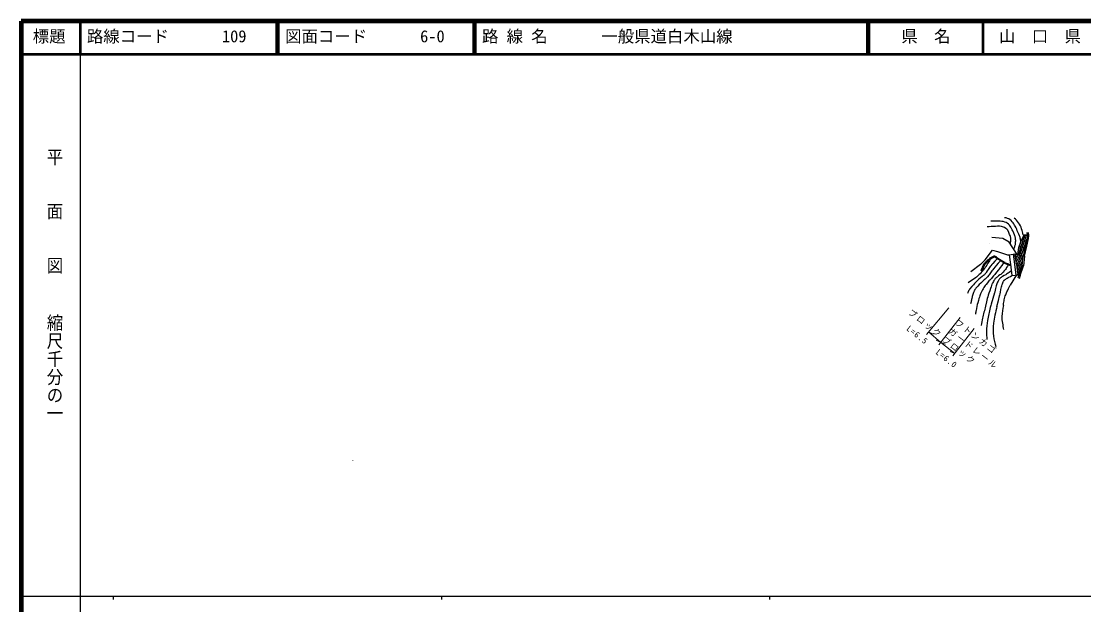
# Model space of a CAD drawing. Units: millimetres on the paper, with parts at other scales. Extents: x 40 to 680, y 20 to 380.
# Drawn here: x 40 to 363.7, y 202.4 to 380 of the extents above; entities that cross this region are included whole.
import ezdxf
from ezdxf.enums import TextEntityAlignment as Align

# ---------------------------------------------------------------- set-up
doc = ezdxf.new("R2010")
doc.units = ezdxf.units.MM
for name, color, linetype, lineweight in [('M-BGD', 7, 'Continuous', 25), ('M-BGD-EXST', 7, 'Continuous', 25), ('M-BMK-HTXT', 7, 'Continuous', 13), ('M-STR-HTXT', 7, 'Continuous', 13), ('M-STR-STR3', 7, 'Continuous', 25), ('M-TTL', 2, 'Continuous', 140), ('M-TTL-BAND', 7, 'Continuous', 25), ('M-TTL-LINE', 7, 'Continuous', 50)]:
    doc.layers.add(name, color=color, linetype=linetype, lineweight=lineweight)
doc.layers.add('M-TTL-TXT', color=7, linetype='Continuous')
doc.styles.add('@ＭＳ ゴシック', font='')
doc.styles.add('ＭＳ ゴシック', font='')
doc.styles.get('@ＭＳ ゴシック').set_extended_font_data('@MS Gothic')
doc.styles.get('ＭＳ ゴシック').set_extended_font_data('MS Gothic')

msp = doc.modelspace()

# ---------------------------------------------------------------- linework, layer by layer
at = {"layer": 'M-BGD'}
for p, q in [((346.569, 314.867), (346.478, 315.722)), ((346.968, 314.838), (346.899, 315.722)), ((343.443, 309.005), (341.026, 312.737)), ((334.811, 307.287), (334.566, 307.604)), ((334.983, 307.391), (334.755, 307.72)), ((335.154, 307.494), (334.945, 307.835)), ((335.325, 307.597), (335.142, 307.952)), ((335.497, 307.7), (335.34, 308.068)), ((335.668, 307.803), (335.539, 308.182)), ((335.839, 307.907), (335.739, 308.294)), ((336.011, 308.01), (335.939, 308.403)), ((336.182, 308.113), (336.14, 308.511)), ((336.353, 308.216), (336.341, 308.616)), ((336.525, 308.319), (336.542, 308.719)), ((336.686, 308.239), (336.749, 308.634)), ((336.844, 308.117), (336.956, 308.501)), ((337.002, 307.995), (337.161, 308.362)), ((337.161, 307.873), (337.364, 308.217)), ((337.324, 307.757), (337.551, 308.085)), ((337.493, 307.65), (337.718, 307.981)), ((337.662, 307.544), (337.885, 307.876)), ((337.832, 307.437), (338.052, 307.771)), ((338.001, 307.331), (338.219, 307.667)), ((338.17, 307.225), (338.385, 307.562)), ((332.803, 304.158), (332.432, 304.308)), ((332.873, 304.345), (332.505, 304.502)), ((332.943, 304.532), (332.578, 304.696)), ((333.013, 304.719), (332.652, 304.89)), ((333.083, 304.907), (332.725, 305.085)), ((333.153, 305.094), (332.798, 305.279)), ((333.223, 305.281), (332.872, 305.473)), ((333.293, 305.469), (332.946, 305.667)), ((333.364, 305.656), (333.02, 305.861)), ((333.434, 305.843), (333.094, 306.054)), ((333.564, 305.993), (333.231, 306.216)), ((333.701, 306.139), (333.376, 306.372)), ((333.838, 306.284), (333.522, 306.529)), ((333.976, 306.429), (333.668, 306.685)), ((334.113, 306.575), (333.815, 306.841)), ((334.251, 306.72), (333.962, 306.997)), ((334.388, 306.865), (334.109, 307.152)), ((334.525, 307.011), (334.257, 307.307)), ((334.663, 307.156), (334.405, 307.462)), ((338.34, 307.118), (338.552, 307.457)), ((338.509, 307.012), (338.718, 307.353)), ((338.678, 306.905), (338.883, 307.249)), ((338.848, 306.799), (339.048, 307.145)), ((339.017, 306.692), (339.214, 307.041)), ((339.186, 306.586), (339.379, 306.936)), ((339.356, 306.48), (339.545, 306.832)), ((339.525, 306.373), (339.71, 306.728)), ((339.694, 306.267), (339.875, 306.624)), ((339.866, 306.165), (340.042, 306.524)), ((340.053, 306.095), (340.222, 306.457)), ((340.24, 306.025), (340.401, 306.391)), ((340.428, 305.955), (340.58, 306.325)), ((340.615, 305.885), (340.759, 306.258)), ((340.803, 305.815), (340.968, 306.179)), ((340.99, 305.745), (341.206, 306.081)), ((341.177, 305.675), (341.44, 305.977)), ((341.365, 305.605), (341.552, 305.767)), ((332.733, 303.97), (332.359, 304.113)), ((343.257, 302.784), (341.328, 299.67)), ((343.956, 302.742), (343.575, 301.787)), ((344.344, 302.644), (344.005, 301.643))]:
    msp.add_line(p, q, dxfattribs=at)
for points in [[(341.026, 312.737), (339.074, 313.897), (335.667, 314.196)], [(341.315, 312.281), (341.363, 312.423), (341.392, 312.542), (341.411, 312.651), (341.434, 312.788), (341.472, 313.034), (341.495, 313.267), (341.503, 313.489), (341.498, 313.701), (341.481, 313.906), (341.452, 314.104), (341.411, 314.299), (341.343, 314.556), (341.259, 314.813), (341.135, 315.142), (340.903, 315.705), (340.611, 316.433)], [(342.385, 310.594), (342.534, 310.964), (342.673, 311.338), (342.756, 311.598), (342.823, 311.851), (342.868, 312.063), (342.911, 312.327), (342.942, 312.611), (342.964, 312.924), (342.966, 312.98), (342.973, 313.271), (342.965, 313.541), (342.944, 313.795), (342.909, 314.035), (342.861, 314.266), (342.801, 314.492), (342.73, 314.716), (342.625, 314.999), (342.395, 315.542), (342.12, 316.164)], [(344.528, 312.773), (344.522, 312.951), (344.506, 313.105), (344.502, 313.137), (344.498, 313.172), (344.462, 313.465), (344.416, 313.728), (344.361, 313.968), (344.296, 314.193), (344.204, 314.456), (344.097, 314.723), (343.908, 315.163), (343.654, 315.758)], [(337.35, 307.74), (336.593, 306.931), (335.982, 306.26), (335.706, 305.94), (335.381, 305.542), (335.206, 305.319), (334.968, 305.007), (334.783, 304.752), (334.597, 304.473), (334.316, 304.024), (334, 303.547), (333.859, 303.358), (333.665, 303.123), (333.629, 303.083), (333.593, 303.042), (333.42, 302.859), (333.209, 302.654), (333.002, 302.472), (332.756, 302.273), (332.263, 301.902), (331.746, 301.495), (331.61, 301.378), (331.423, 301.207), (331.024, 300.822), (330.684, 300.478), (330.381, 300.152), (330.09, 299.821), (329.603, 299.235), (328.935, 298.412)], [(341.448, 305.573), (339.844, 306.173), (337.258, 307.798), (336.556, 308.338), (334.755, 307.253), (333.441, 305.864), (332.704, 303.894)], [(333.673, 307.417), (335.891, 310.314), (337.477, 309.884), (340.429, 308.881), (341.074, 308.917)], [(335.177, 307.508), (335.059, 307.294), (334.947, 307.103), (334.525, 306.382), (334.14, 305.748), (333.91, 305.391), (333.628, 304.981), (333.365, 304.624), (333.073, 304.252), (332.914, 304.058), (332.744, 303.856), (332.43, 303.495), (332.131, 303.171), (331.842, 302.878), (331.558, 302.61), (331.275, 302.361), (330.987, 302.125), (330.689, 301.896), (330.295, 301.61), (329.494, 301.063), (328.527, 300.417)], [(333.673, 307.417), (332.236, 305.935), (329.345, 303.71)], [(338.324, 307.128), (337.622, 306.347), (337.065, 305.711), (336.681, 305.248), (336.234, 304.688), (335.992, 304.37), (335.746, 304.024), (335.341, 303.421), (334.923, 302.824), (334.738, 302.584), (334.487, 302.281), (334.442, 302.229), (334.293, 302.068), (334.119, 301.9), (333.891, 301.706), (333.637, 301.505), (333.408, 301.324), (333.172, 301.119), (333.081, 301.033), (332.957, 300.907), (332.644, 300.589), (332.343, 300.3), (331.886, 299.875), (331.409, 299.411), (331.209, 299.196), (331.017, 298.97), (330.878, 298.79), (330.701, 298.532), (330.572, 298.323), (330.408, 298.02), (330.368, 297.939), (330.329, 297.856), (330.162, 297.488), (330.009, 297.119), (329.911, 296.846), (329.825, 296.566), (329.747, 296.264), (329.672, 295.923), (329.64, 295.762), (329.608, 295.588)], [(339.297, 306.517), (338.723, 305.702), (338.285, 305.1), (338.032, 304.762), (337.695, 304.32), (337.16, 303.627), (336.636, 302.969), (336.245, 302.498), (335.825, 302.013), (335.569, 301.724), (335.29, 301.416), (335.191, 301.319), (335.095, 301.241), (334.982, 301.155), (334.86, 301.046), (334.831, 301.015), (334.803, 300.982), (334.348, 300.422), (333.951, 299.914), (333.71, 299.586), (333.48, 299.253), (333.294, 298.965), (333.073, 298.596), (332.887, 298.262), (332.695, 297.898), (332.478, 297.462), (332.296, 297.068), (332.165, 296.76), (332.027, 296.399), (331.901, 296.031), (331.78, 295.639), (331.613, 295.05), (331.422, 294.347)], [(340.711, 305.849), (340.459, 305.409), (340.218, 305.015), (340.038, 304.742), (339.827, 304.447), (339.644, 304.204), (339.4, 303.89), (339.222, 303.676), (339.04, 303.483), (338.855, 303.308), (338.667, 303.148), (338.414, 302.952), (338.16, 302.771), (337.717, 302.468), (337.285, 302.151), (337.105, 302.002), (336.93, 301.84), (336.76, 301.664), (336.595, 301.469), (336.489, 301.328), (336.336, 301.097), (336.182, 300.836), (336.015, 300.526), (335.872, 300.228), (335.747, 299.937), (335.615, 299.592), (335.475, 299.183), (335.294, 298.627), (335.061, 297.939), (334.825, 297.263), (334.633, 296.672), (334.469, 296.123), (334.32, 295.577), (334.081, 294.623), (333.758, 293.284)], [(341.745, 304.155), (341.374, 303.85), (340.938, 303.502), (340.722, 303.339), (340.506, 303.192), (340.22, 303.017), (339.937, 302.86), (339.455, 302.61), (338.929, 302.322), (338.741, 302.204), (338.5, 302.03), (338.327, 301.885), (338.16, 301.723), (338.053, 301.604), (337.9, 301.409), (337.803, 301.266), (337.709, 301.112), (337.583, 300.88), (337.438, 300.582), (337.345, 300.365), (337.239, 300.082), (337.149, 299.804), (337.054, 299.459), (336.866, 298.616), (336.628, 297.612), (336.604, 297.529), (336.554, 297.359), (336.028, 295.599), (335.524, 293.872), (335.401, 293.449), (335.227, 292.849)], [(337.239, 293.181), (337.686, 294.971), (338.067, 296.451), (338.087, 296.527), (338.127, 296.683), (338.221, 297.064), (338.318, 297.513), (338.474, 298.345), (338.648, 299.207), (338.728, 299.52), (338.822, 299.836), (338.905, 300.078), (339.035, 300.409), (339.148, 300.666), (339.278, 300.931), (339.328, 301.017), (339.395, 301.103), (339.468, 301.175), (339.56, 301.246), (339.748, 301.366), (339.969, 301.519), (340.181, 301.678), (340.386, 301.819), (340.637, 301.973), (340.93, 302.137), (341.362, 302.363), (341.793, 302.605), (341.921, 302.686)], [(339.251, 293.514), (339.309, 294.056), (339.373, 294.547), (339.432, 294.894), (339.502, 295.234), (339.59, 295.595), (339.701, 296.008), (339.813, 296.396), (339.926, 296.743), (340.042, 297.059), (340.165, 297.356), (340.297, 297.643), (340.471, 297.99), (340.816, 298.62), (341.328, 299.67)]]:
    msp.add_lwpolyline(points, dxfattribs=at)
for points, knots in [([(340.611, 316.433), (340.174, 316.8), (339.738, 317.168), (339.239, 317.372), (338.513, 317.668), (337.654, 317.617), (336.826, 317.566), (335.96, 317.514), (335.129, 317.462), (334.297, 317.411)], [0, 0, 0, 0, 1, 1, 1, 2, 2, 2, 3, 3, 3, 3]), ([(342.12, 316.164), (341.879, 316.672), (341.638, 317.18), (341.301, 317.636), (340.971, 318.084), (340.547, 318.483), (340.056, 318.726), (339.501, 319), (338.86, 319.077), (338.227, 319.115), (337.28, 319.172), (336.353, 319.143), (335.426, 319.115)], [0, 0, 0, 0, 1, 1, 1, 2, 2, 2, 3, 3, 3, 4, 4, 4, 4]), ([(343.654, 315.758), (343.408, 316.38), (343.162, 317.002), (342.858, 317.597), (342.603, 318.098), (342.307, 318.579), (341.924, 318.998), (341.516, 319.444), (341.009, 319.818), (340.445, 320.01), (340.169, 320.104), (339.879, 320.154), (339.589, 320.204)], [0, 0, 0, 0, 1, 1, 1, 2, 2, 2, 3, 3, 3, 4, 4, 4, 4]), ([(345.246, 315.04), (345.099, 315.622), (344.951, 316.203), (344.765, 316.78), (344.547, 317.453), (344.276, 318.121), (343.87, 318.687), (343.493, 319.212), (343, 319.65), (342.508, 320.088)], [0, 0, 0, 0, 1, 1, 1, 2, 2, 2, 3, 3, 3, 3]), ([(328.935, 298.412), (328.736, 298.098), (328.537, 297.783), (328.407, 297.439), (328.371, 297.343), (328.34, 297.245), (328.31, 297.147)], [0, 0, 0, 0, 1, 1, 1, 2, 2, 2, 2]), ([(329.608, 295.588), (329.537, 295.247), (329.466, 294.907), (329.38, 294.569), (329.334, 294.39), (329.284, 294.212), (329.234, 294.034)], [0, 0, 0, 0, 1, 1, 1, 2, 2, 2, 2]), ([(331.422, 294.347), (331.232, 293.567), (331.042, 292.787), (330.897, 291.999), (330.826, 291.621), (330.766, 291.24), (330.707, 290.859)], [0, 0, 0, 0, 1, 1, 1, 2, 2, 2, 2]), ([(333.758, 293.284), (333.462, 292.065), (333.166, 290.847), (332.892, 289.624), (332.728, 288.897), (332.572, 288.168), (332.417, 287.439)], [0, 0, 0, 0, 1, 1, 1, 2, 2, 2, 2]), ([(335.227, 292.849), (334.941, 291.558), (334.654, 290.267), (334.412, 288.959), (334.202, 287.827), (334.025, 286.683), (334.032, 285.539), (334.036, 284.747), (334.129, 283.956), (334.222, 283.164)], [0, 0, 0, 0, 1, 1, 1, 2, 2, 2, 3, 3, 3, 3]), ([(337.239, 293.181), (337.047, 292.311), (336.854, 291.441), (336.668, 290.57), (336.491, 289.739), (336.32, 288.906), (336.212, 288.062), (336.046, 286.753), (336.033, 285.415), (336.212, 284.11), (336.357, 283.057), (336.627, 282.025), (336.896, 280.994)], [0, 0, 0, 0, 1, 1, 1, 2, 2, 2, 3, 3, 3, 4, 4, 4, 4]), ([(339.251, 293.514), (339.018, 292.407), (338.785, 291.3), (338.765, 290.181), (338.752, 289.506), (338.818, 288.827), (338.92, 288.157), (339.024, 287.477), (339.167, 286.805), (339.309, 286.134)], [0, 0, 0, 0, 1, 1, 1, 2, 2, 2, 3, 3, 3, 3])]:
    msp.add_open_spline(points, degree=3, knots=knots, dxfattribs=at)
at = {"layer": 'M-BGD-EXST'}
msp.add_line((345.507, 314.923), (346.569, 314.867), dxfattribs=at)
msp.add_circle((337.258, 307.798), 0.03, dxfattribs=at)
at = {"layer": 'M-BMK-HTXT'}
for radius in [0.0313, 0.025, 0.0188, 0.0125, 0.0063]:
    msp.add_circle((141.009, 246.23), radius, dxfattribs=at)
at = {"layer": 'M-STR-HTXT'}
for p, q in [((322.595, 292.778), (315.775, 284.67)), ((319.56, 281.487), (326.102, 289.829)), ((316.419, 285.435), (317.837, 284.791)), ((316.419, 285.435), (320.177, 282.274)), ((330.37, 286.481), (323.828, 278.14)), ((320.177, 282.274), (318.759, 282.918)), ((320.177, 282.274), (321.617, 281.679)), ((324.445, 278.927), (320.177, 282.274)), ((324.445, 278.927), (323.005, 279.522))]:
    msp.add_line(p, q, dxfattribs=at)
at = {"layer": 'M-STR-STR3'}
for p, q in [((343.788, 308.923), (345.774, 314.909)), ((344.274, 308.801), (346.291, 314.882)), ((346.569, 314.867), (345.507, 314.923)), ((346.026, 314.082), (345.551, 314.239)), ((346.291, 314.882), (346.315, 314.951)), ((346.569, 314.867), (346.968, 314.838)), ((335.123, 312.209), (335.098, 312.214)), ((343.881, 310.791), (344.651, 313.113)), ((344.607, 311.392), (344.132, 311.549)), ((344.447, 312.498), (344.431, 312.503)), ((344.761, 308.68), (346.501, 313.924)), ((345.237, 313.29), (344.796, 313.436)), ((345.396, 312.183), (344.922, 312.341)), ((345.556, 311.077), (345.081, 311.234)), ((346.186, 312.975), (345.711, 313.132)), ((346.038, 311.97), (345.871, 312.026)), ((342.755, 309.175), (345.182, 308.574)), ((342.877, 308.378), (343.201, 309.065)), ((343.398, 308.31), (342.946, 308.524)), ((343.012, 307.494), (343.696, 308.942)), ((343.148, 306.609), (344.191, 308.819)), ((343.272, 305.701), (344.686, 308.697)), ((343.384, 304.767), (345.182, 308.574)), ((343.977, 309.493), (343.695, 309.587)), ((344.302, 307.884), (343.85, 308.097)), ((344.258, 308.751), (344.274, 308.801)), ((344.766, 310.285), (344.292, 310.443)), ((344.926, 309.178), (344.452, 309.336)), ((344.686, 308.697), (344.729, 308.788)), ((345.064, 307.524), (344.755, 307.67)), ((344.956, 305.675), (345.279, 308.55)), ((345.598, 310.009), (345.241, 310.128)), ((345.667, 308.454), (345.278, 308.55)), ((345.667, 308.454), (345.342, 305.57)), ((343.03, 307.378), (342.971, 307.406)), ((343.423, 307.193), (343.03, 307.378)), ((343.449, 306.075), (343.213, 306.186)), ((343.474, 304.957), (343.355, 305.014)), ((343.496, 303.833), (345.009, 307.039)), ((343.608, 302.899), (344.674, 305.158)), ((344.328, 306.766), (343.876, 306.979)), ((344.353, 305.648), (343.901, 305.862)), ((344.378, 304.53), (343.926, 304.744)), ((343.956, 302.742), (344.956, 305.675)), ((344.344, 302.644), (345.342, 305.57)), ((344.946, 306.474), (344.78, 306.552)), ((344.956, 305.675), (344.86, 305.701)), ((345.342, 305.57), (344.956, 305.675)), ((341.928, 302.625), (343.616, 302.827)), ((343.499, 303.839), (343.495, 303.841)), ((343.582, 302.843), (343.608, 302.899)), ((343.956, 302.742), (343.859, 302.766)), ((344.124, 303.544), (343.951, 303.626)), ((344.344, 302.644), (343.956, 302.742))]:
    msp.add_line(p, q, dxfattribs=at)
for points in [[(343.599, 308.967), (343.931, 311.118), (344.681, 313.195), (345.507, 314.923)], [(345.246, 315.04), (345.317, 314.862), (345.391, 314.679)], [(346.569, 314.867), (346.501, 313.924), (345.898, 311.378), (345.279, 308.55)], [(345.669, 308.464), (346.344, 311.527), (346.897, 313.863), (346.968, 314.838)], [(341.928, 302.625), (341.534, 305.917), (341.074, 308.917), (342.755, 309.175)], [(343.12, 302.768), (342.723, 306.079), (342.261, 309.099)], [(343.219, 306.146), (342.755, 309.175), (345.182, 308.574)], [(345.279, 308.55), (345.182, 308.574), (344.86, 305.701)], [(343.219, 306.146), (343.616, 302.827), (343.859, 302.766), (344.86, 305.701)]]:
    msp.add_lwpolyline(points, dxfattribs=at)
at = {"layer": 'M-TTL'}
for p, q in [((40, 380), (40, 20)), ((680, 380), (40, 380))]:
    msp.add_line(p, q, dxfattribs=at)
at = {"layer": 'M-TTL-BAND'}
for p, q in [((58, 370), (58, 20)), ((40, 205), (579, 205)), ((68, 205), (68, 204)), ((168, 205), (168, 204)), ((268, 205), (268, 204))]:
    msp.add_line(p, q, dxfattribs=at)
at = {"layer": 'M-TTL-LINE'}
for p, q in [((58, 380), (58, 370)), ((117.75, 380), (117.75, 370)), ((118.25, 380), (118.25, 370)), ((177.75, 380), (177.75, 370)), ((178.25, 380), (178.25, 370)), ((297.75, 380), (297.75, 370)), ((298.25, 380), (298.25, 370)), ((333, 380), (333, 370)), ((40, 370), (680, 370))]:
    msp.add_line(p, q, dxfattribs=at)

# ---------------------------------------------------------------- texts
at = {"layer": 'M-STR-HTXT', "char_height": 1.833, "attachment_point": 7, "rotation": 321.9, "style": 'ＭＳ ゴシック'}
for s, insert in [('\\T1.2;ブロック', (309.961, 290.919)), ('\\T1.2;フトンカゴ', (324.22, 287.896)), ('\\T1.2;L=6.5', (309.491, 286.102)), ('\\T1.2;ガードレール', (322.214, 285.256)), ('\\T1.2;ブロック', (320.232, 282.652)), ('\\T1.2;L=6.0', (318.399, 278.899))]:
    msp.add_mtext(s, dxfattribs=dict(at, insert=insert))
at = {"layer": 'M-TTL-BAND', "style": '@ＭＳ ゴシック', "width": 1.1}
for s, p in [('平\u3000\u3000面\u3000\u3000図', (47.277, 341.475)), ('縮尺千分の一', (47.277, 291.03))]:
    msp.add_text(s, height=3.666, rotation=270, dxfattribs=at).set_placement(p, align=Align.BOTTOM_LEFT)
at = {"layer": 'M-TTL-TXT', "style": 'ＭＳ ゴシック'}
for s, p in [('標題', (43.5, 372.5)), ('路線コード', (60, 372.5)), ('109', (101.142, 372.5)), ('図面コード', (120.38, 372.5)), ('6-0', (161.521, 372.5)), ('路 線 名', (180.38, 372.5)), ('一般県道白木山線', (216.734, 372.5)), ('県\u3000名', (308.125, 372.5)), ('山\u3000口\u3000県', (337.875, 372.5))]:
    msp.add_text(s, height=3.666, dxfattribs=at).set_placement(p, align=Align.BOTTOM_LEFT)

doc.saveas('drawing.dxf')
